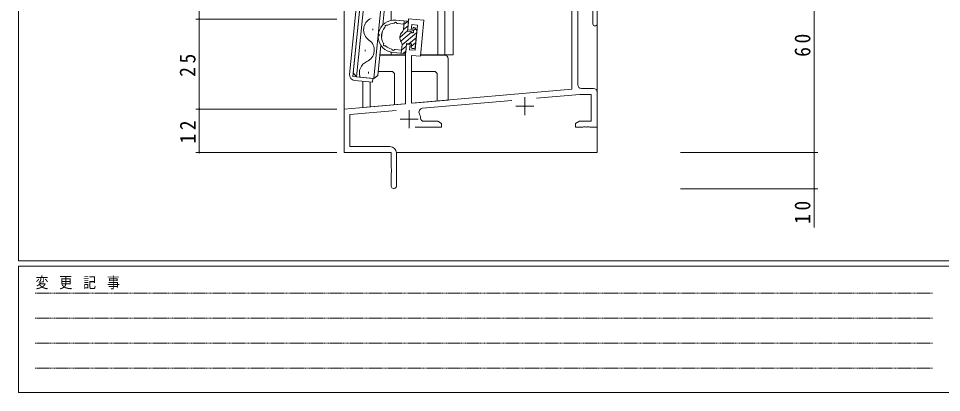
# Model space of a CAD drawing. Units: millimetres on the paper. Extents: x -397 to 397, y -282 to 282.
# Drawn here: x -393.9 to -138.7, y -282.1 to -178.6 of the extents above; entities that cross this region are included whole.
import ezdxf

# ---------------------------------------------------------------- set-up
doc = ezdxf.new("R2010")
doc.units = ezdxf.units.MM
doc.linetypes.add('USER1', pattern=[0.375, 0.25, -0.125])
for name, color, linetype, lineweight in [('0-1_YKK_ZWAK', 7, 'Continuous', 18), ('0-3_YKK_11', 7, 'Continuous', 18), ('0-4_YKK_12', 2, 'Continuous', 18), ('0-5_YKK_13', 4, 'Continuous', 18), ('0-6_YKK_D', 6, 'Continuous', 18)]:
    doc.layers.add(name, color=color, linetype=linetype, lineweight=lineweight)
doc.styles.add('ＭＳ ゴシック', font='')
doc.styles.get('ＭＳ ゴシック').set_extended_font_data('MS Gothic')

msp = doc.modelspace()

# ---------------------------------------------------------------- linework, layer by layer
at = {"layer": '0-1_YKK_ZWAK'}
for p, q in [((-393.908, -245.7), (-393.908, 279.3)), ((376.092, -245.7), (-393.908, -245.7)), ((-393.908, -282.1), (-393.908, -247.1)), ((338.292, -247.1), (-393.908, -247.1)), ((-393.908, -282.1), (338.292, -282.1))]:
    msp.add_line(p, q, dxfattribs=at)
at = {"layer": '0-1_YKK_ZWAK', "linetype": 'USER1'}
for p, q in [((-389.31, -254.612), (-141.117, -254.612)), ((-389.31, -261.541), (-141.117, -261.541)), ((-389.31, -268.47), (-141.117, -268.47)), ((-389.31, -275.398), (-141.117, -275.398))]:
    msp.add_line(p, q, dxfattribs=at)
at = {"layer": '0-3_YKK_11'}
for p, q in [((-240.908, -198.188), (-240.908, -167.8)), ((-239.278, -170.716), (-239.278, -197)), ((-235.108, -180.1), (-235.108, -170.8)), ((-233.908, -171.7), (-233.908, -180.1)), ((-286.298, -181.727), (-286.037, -178.738)), ((-286.037, -178.738), (-281.853, -179.104)), ((-285.171, -180.319), (-285.302, -181.814)), ((-283.607, -180.456), (-285.171, -180.319)), ((-284.217, -187.43), (-283.607, -180.456)), ((-281.853, -179.104), (-282.724, -189.066)), ((-285.302, -181.814), (-286.298, -181.727)), ((-286.908, -188.699), (-286.647, -185.711)), ((-286.647, -185.711), (-285.651, -185.799)), ((-285.651, -185.799), (-285.781, -187.293)), ((-286.908, -202.213), (-286.908, -188.699)), ((-285.781, -187.293), (-284.217, -187.43)), ((-285.278, -188.843), (-285.278, -202.07)), ((-282.724, -189.066), (-285.278, -188.843)), ((-285.278, -202.07), (-240.908, -198.188)), ((-238.278, -198), (-234.908, -198)), ((-233.908, -199), (-233.908, -208.7)), ((-257.476, -201.274), (-282.181, -203.435)), ((-253.908, -200.4), (-253.908, -205.4)), ((-238.686, -199.63), (-250.677, -200.679)), ((-235.538, -199.63), (-238.686, -199.63)), ((-235.538, -207.07), (-235.538, -199.63)), ((-303.908, -203.7), (-286.908, -202.213)), ((-303.908, -215.7), (-303.908, -203.7)), ((-289.464, -204.073), (-302.278, -205.194)), ((-285.908, -204), (-285.908, -209)), ((-256.408, -202.9), (-251.408, -202.9)), ((-302.278, -205.194), (-302.278, -214.07)), ((-288.408, -206.5), (-283.408, -206.5)), ((-282.709, -206.56), (-282.209, -207.07)), ((-276.908, -208.7), (-284.258, -208.7)), ((-282.209, -207.07), (-278, -207.07)), ((-278, -207.07), (-276.908, -207.7)), ((-276.908, -207.7), (-276.908, -208.7)), ((-239.908, -207.7), (-238.817, -207.07)), ((-239.908, -208.7), (-239.908, -207.7)), ((-237.866, -208.7), (-239.908, -208.7)), ((-238.817, -207.07), (-235.538, -207.07)), ((-237.683, -208.58), (-237.866, -208.7)), ((-237.133, -208.58), (-237.683, -208.58)), ((-236.95, -208.7), (-237.133, -208.58)), ((-236.866, -208.7), (-236.95, -208.7)), ((-236.683, -208.58), (-236.866, -208.7)), ((-236.133, -208.58), (-236.683, -208.58)), ((-235.95, -208.7), (-236.133, -208.58)), ((-233.908, -208.7), (-235.95, -208.7)), ((-302.278, -214.07), (-291.208, -214.07)), ((-290.908, -215.7), (-303.908, -215.7)), ((-290.908, -220.029), (-290.908, -215.7)), ((-289.408, -215.87), (-289.408, -224.95)), ((-290.765, -220.221), (-290.908, -220.029)), ((-290.908, -221.371), (-290.765, -221.179)), ((-290.908, -224.95), (-290.908, -221.371)), ((-290.765, -221.179), (-290.765, -220.221))]:
    msp.add_line(p, q, dxfattribs=at)
for centre, radius, start, end in [((-234.508, -180.1), 0.6, 180.00145, 359.99998), ((-238.278, -197), 1, 180.00001, 269.99999), ((-234.908, -199), 1, 359.99909, 89.99999), ((-282.085, -204.531), 1.1, 95.00002, 207.24829), ((-285.908, -206.5), 3.2, 358.91566, 27.24825), ((-291.208, -215.87), 1.8, 0.00001, 89.99999), ((-290.158, -224.95), 0.75, 179.99999, 0.00001)]:
    msp.add_arc(centre, radius, start, end, dxfattribs=at)
at = {"layer": '0-4_YKK_12'}
for p, q in [((-303.908, -203.975), (-303.908, 17.799)), ((-292.655, -106.13), (-301.334, -193.701)), ((-291.561, -105.233), (-300.437, -194.795)), ((-286.784, -105.707), (-295.661, -195.268)), ((-293.183, -180.405), (-285.888, -106.8)), ((-278.008, -188.7), (-278.008, -156.319)), ((-276.008, -188.7), (-276.008, -156.517)), ((-273.708, -188.7), (-273.708, -156.745)), ((-233.908, -155.7), (-233.908, -215.7)), ((-290.908, -179.105), (-290.908, -176.075)), ((-295.941, -181.473), (-295.981, -181.871)), ((-293.541, -184.024), (-293.38, -182.399)), ((-294.567, -194.371), (-293.739, -186.019)), ((-298.046, -187.294), (-298.085, -187.692)), ((-294.005, -188.7), (-286.908, -188.7)), ((-290.908, -188.7), (-290.908, -187.98)), ((-282.711, -188.7), (-276.008, -188.7)), ((-276.008, -188.7), (-273.708, -188.7)), ((-300.437, -194.795), (-301.334, -193.701)), ((-297.125, -193.415), (-297.164, -193.813)), ((-300.437, -194.795), (-295.661, -195.268)), ((-298.708, -195.971), (-298.708, -203.245)), ((-294.567, -194.371), (-295.661, -195.268)), ((-289.258, -215.7), (-233.908, -215.7))]:
    msp.add_line(p, q, dxfattribs=at)
for centre, radius, start, end in [((-295.05, -181.763), 3.436, 113.53064, 235.14936), ((-298.978, -187.403), 3.437, 293.53937, 55.14063), ((-296.233, -193.704), 3.436, 113.53064, 200.21631)]:
    msp.add_arc(centre, radius, start, end, dxfattribs=at)
at = {"layer": '0-5_YKK_13'}
for p, q in [((-295.504, -124.74), (-302.378, -194.1)), ((-294.41, -123.843), (-301.432, -194.696)), ((-286.392, -179.353), (-289.58, -179.075)), ((-287.367, -180.172), (-289.14, -180.016)), ((-287.288, -179.275), (-287.503, -181.726)), ((-287.501, -181.705), (-286.201, -180.614)), ((-287.378, -180.296), (-286.288, -179.382)), ((-286.119, -179.678), (-286.337, -182.169)), ((-288.485, -183.836), (-286.324, -182.023)), ((-288.196, -184.899), (-285.222, -182.403)), ((-287.871, -185.931), (-283.862, -182.568)), ((-286.337, -182.169), (-285.46, -182.246)), ((-284.897, -181.773), (-284.864, -181.394)), ((-284.783, -182.035), (-284.123, -181.481)), ((-284.335, -181.228), (-283.881, -181.769)), ((-284.221, -186.67), (-283.812, -181.988)), ((-288.073, -188.241), (-287.858, -185.79)), ((-287.994, -187.34), (-286.694, -186.249)), ((-285.94, -185.617), (-283.985, -183.977)), ((-285.3, -186.385), (-284.109, -185.385)), ((-286.908, -188.745), (-294.009, -188.745)), ((-287.176, -188.319), (-290.364, -188.04)), ((-287.994, -187.344), (-289.768, -187.189)), ((-287.565, -188.285), (-286.817, -187.658)), ((-285.044, -186.9), (-284.546, -186.943)), ((-276.108, -188.745), (-282.73, -188.745)), ((-275.108, -201.18), (-275.108, -189.745)), ((-290.908, -193.245), (-294.455, -193.245)), ((-279.108, -193.245), (-284.908, -193.245)), ((-295.959, -195.238), (-301.432, -194.696)), ((-296.058, -196.233), (-301.033, -195.74)), ((-298.708, -203.245), (-298.708, -195.971)), ((-296.708, -203.07), (-296.708, -196.169)), ((-295.959, -195.238), (-296.058, -196.233)), ((-289.908, -202.475), (-289.908, -194.245)), ((-278.108, -201.443), (-278.108, -194.245)), ((-284.932, -202.04), (-275.108, -201.18)), ((-298.708, -203.245), (-287.182, -202.237))]:
    msp.add_line(p, q, dxfattribs=at)
msp.add_lwpolyline([(-286.851, -188.046), (-286.633, -185.556), (-285.239, -185.678), (-285.317, -186.575)], dxfattribs=at)
for centre, radius, start, end in [((-289.972, -183.557), 4.5, 85, 168.14776), ((-289.972, -183.557), 3.6, 136.93484, 213.06516), ((-292.821, -180.894), 0.3, 316.93484, 13.03848), ((-292.236, -180.759), 0.3, 64.92744, 193.03848), ((-291.982, -180.216), 0.3, 244.92744, 301.03109), ((-289.972, -183.557), 3.6, 92.95188, 121.03109), ((-290.173, -179.663), 0.3, 272.95188, 329.05552), ((-289.658, -179.971), 0.3, 25, 149.05552), ((-289.114, -179.718), 0.3, 205, 265), ((-286.418, -179.652), 0.3, 355, 85), ((-284.565, -181.421), 0.3, 40, 175), ((-294.17, -183.693), 0.3, 118.36701, 181.85224), ((-289.972, -183.557), 4.5, 181.85224, 265), ((-294.082, -182.695), 0.3, 168.14776, 231.63299), ((-294.455, -183.165), 0.3, 298.36701, 51.63299), ((-286.485, -183.862), 2, 132.16657, 217.83343), ((-288.499, -181.639), 1, 312.16657, 355), ((-285.486, -182.545), 0.3, 25, 85), ((-284.942, -182.291), 0.3, 205, 55), ((-284.598, -181.799), 0.3, 175, 235), ((-284.11, -181.962), 0.3, 355, 40), ((-293.24, -185.685), 0.3, 336.96152, 33.06516), ((-292.688, -185.92), 0.3, 156.96152, 285.07256), ((-292.532, -186.499), 0.3, 48.96891, 105.07256), ((-289.972, -183.557), 3.6, 228.96891, 257.04812), ((-288.854, -185.703), 1, 355, 37.83343), ((-290.846, -187.358), 0.3, 20.94448, 77.04812), ((-290.285, -187.144), 0.3, 200.94448, 325), ((-289.794, -187.488), 0.3, 85, 145), ((-287.15, -188.02), 0.3, 265, 355), ((-285.018, -186.601), 0.3, 175, 265), ((-284.52, -186.644), 0.3, 265, 355), ((-276.108, -189.745), 1, 0, 90), ((-290.908, -194.245), 1, 0, 90), ((-284.908, -194.245), 1, 90, 110.4959), ((-279.108, -194.245), 1, 0, 90), ((-300.885, -194.248), 1.5, 174.34, 264.34)]:
    msp.add_arc(centre, radius, start, end, dxfattribs=at)
at = {"layer": '0-6_YKK_D'}
for p, q in [((-343.908, -150.7), (-343.908, -178.78)), ((-173.908, -155.7), (-173.908, -215.7)), ((-305.908, -178.78), (-344.908, -178.78)), ((-305.908, -178.78), (-344.908, -178.78)), ((-343.908, -178.78), (-343.908, -203.7)), ((-305.908, -203.7), (-344.908, -203.7)), ((-305.908, -203.7), (-344.908, -203.7)), ((-343.908, -215.7), (-343.908, -203.7)), ((-305.908, -215.7), (-344.908, -215.7)), ((-210.908, -215.7), (-172.908, -215.7)), ((-210.908, -215.7), (-172.908, -215.7)), ((-173.908, -215.7), (-173.908, -225.7)), ((-210.908, -225.7), (-172.908, -225.7)), ((-173.908, -225.7), (-173.908, -236.44))]:
    msp.add_line(p, q, dxfattribs=at)
for centre, start, end in [((-343.908, -178.78), 90, 270), ((-343.908, -178.78), 90, 270), ((-343.908, -178.78), 270, 90), ((-343.908, -178.78), 270, 90), ((-343.908, -203.7), 90, 270), ((-343.908, -203.7), 90, 270), ((-343.908, -203.7), 270, 90), ((-343.908, -203.7), 270, 90), ((-343.908, -215.7), 90, 270), ((-343.908, -215.7), 270, 90), ((-173.908, -215.7), 90, 270), ((-173.908, -215.7), 89.99993, 269.99993), ((-173.908, -215.7), 270, 90), ((-173.908, -215.7), 269.99993, 89.99993), ((-173.908, -225.7), 89.99993, 269.99993), ((-173.908, -225.7), 269.99993, 89.99993)]:
    msp.add_arc(centre, 0.106, start, end, dxfattribs=at)

# ---------------------------------------------------------------- texts
at = {"layer": '0-1_YKK_ZWAK', "insert": (-389.194, -253.547), "char_height": 3.079, "attachment_point": 7, "style": 'ＭＳ ゴシック'}
msp.add_mtext('\\T1.23;\\W0.85;変\\~更\\~記\\~事', dxfattribs=at)
at = {"layer": '0-6_YKK_D', "color": 7, "char_height": 4.399, "attachment_point": 7, "rotation": 90, "style": 'ＭＳ ゴシック'}
for s, insert in [('\\T1.37;\\W0.9;60', (-174.908, -189.22)), ('\\T1.37;\\W0.9;25', (-344.908, -194.76)), ('\\T1.37;\\W0.9;12', (-344.908, -213.22)), ('\\T1.37;\\W0.9;10', (-174.908, -235.44))]:
    msp.add_mtext(s, dxfattribs=dict(at, insert=insert))

doc.saveas('drawing.dxf')
